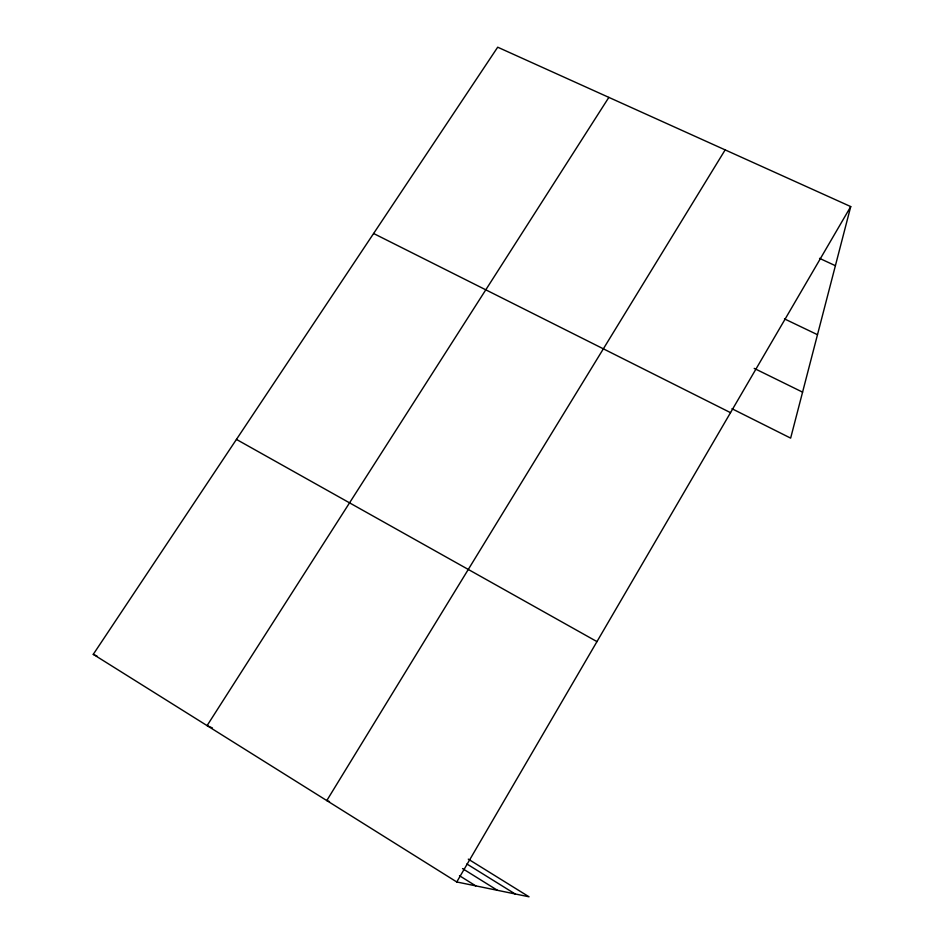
<?xml version="1.0" encoding="UTF-8"?>
<svg xmlns="http://www.w3.org/2000/svg" width="944" height="944" viewBox="0 0 944 944"><rect width="100%" height="100%" fill="white"/><g stroke="black" fill="none" stroke-linecap="round" stroke-linejoin="round"><path stroke-width="1.42" d="M468.283 859.134L529.041 896.8L456.754 881.967L93.267 654.345L497.7 47.2L850.733 206.583L790.647 438.122L731.966 408.728M456.754 881.967L850.733 206.583M725.157 149.895L326.777 800.583L329.515 801.586M608.856 97.385L207.078 725.629L212.4 727.942M819.522 258.337L835.393 265.701M93.267 654.345L97.208 656.222M784.488 318.895L817.492 334.695M754.197 368.384L802.589 392.149M373.6 233.498L730.526 412.658M236.437 439.408L596.962 641.613M466.867 863.972L515.117 893.944M462.536 868.586L497.429 890.31M459.48 875.702L475.741 885.861"/></g></svg>
